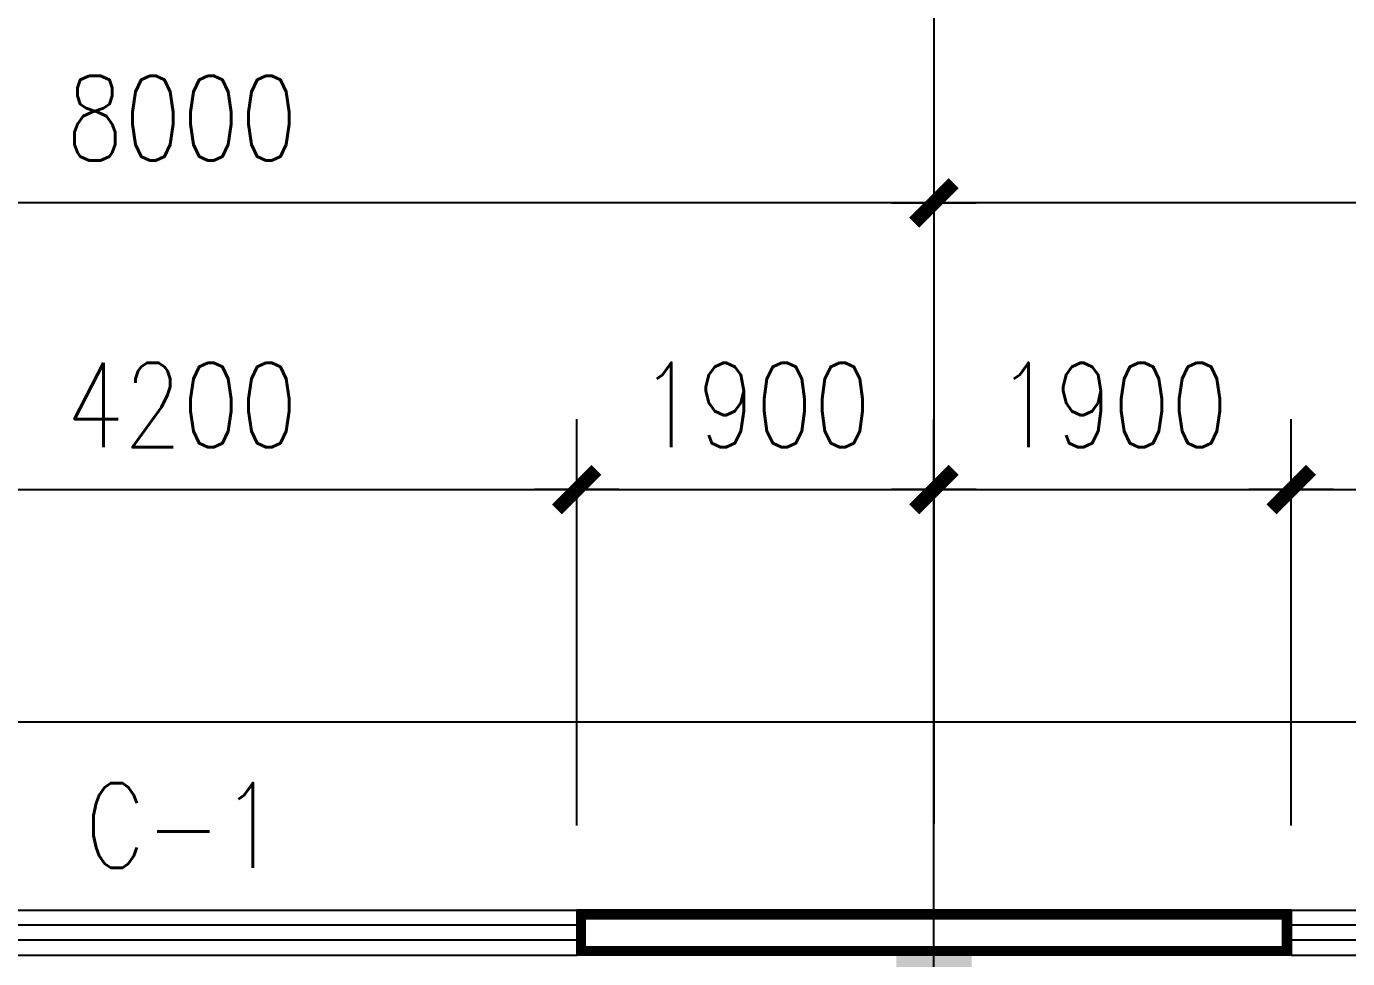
# Model space of a CAD drawing. Header units: millimetres. Extents: x 2509 to 128734, y 2492 to 91667.
# Drawn here: x 55393 to 62420, y 75873 to 80828 of the extents above; entities that cross this region are included whole.
import ezdxf
from ezdxf.enums import TextEntityAlignment as Align

# ---------------------------------------------------------------- set-up
doc = ezdxf.new("R2010")
doc.units = ezdxf.units.MM
doc.linetypes.add('CENTER', pattern=[50.8, 31.75, -6.35, 6.35, -6.35])
doc.linetypes.add('DOTE', pattern=[2.42, 2, -0.2, 0.02, -0.2])
for name, color, linetype in [('AXIS', 3, 'Continuous'), ('AXIS_TEXT', 7, 'Continuous'), ('COLUMN', 7, 'Continuous'), ('DOTE', 1, 'DOTE'), ('GROUND', 2, 'Continuous'), ('PUB_DIM', 3, 'Continuous'), ('PUB_WALL', 255, 'Continuous'), ('WALL', 4, 'Continuous'), ('WINDOW', 41, 'Continuous'), ('WINDOW_TEXT', 7, 'Continuous')]:
    doc.layers.add(name, color=color, linetype=linetype)
doc.styles.add('_SIMPLEX', font='SIMPLEX.shx', dxfattribs={"width": 0.8})
doc.styles.add('COMPLEX', font='COMPLEX')
doc.styles.add('DIM_FONT', font='SIMPLEX.shx', dxfattribs={"width": 0.8})
doc.styles.add('SIMPLEX', font='SIMPLEX.SHX')
doc.dimstyles.new('AXIS150', dxfattribs={"dimscale": 1.5, "dimtxt": 300, "dimasz": 1, "dimexe": 250, "dimexo": 300, "dimgap": 150, "dimtad": 1, "dimdec": 0, "dimzin": 0, "dimdsep": 46, "dimtxsty": 'DIM_FONT', "dimblk": '_DIMX', "dimcen": 2.5, "dimse1": 1, "dimse2": 1, "dimclrt": 7, "dimadec": 0, "dimazin": 0, "dimtfac": 1, "dimtdec": 0, "dimtix": 1, "dimtmove": 2, "dimatfit": 3, "dimldrblk": '_DIMX', "dimfxl": 1, "dimtolj": 1, "dimtzin": 0, "dimarcsym": 0})
doc.dimstyles.new('DIMN150', dxfattribs={"dimscale": 1.5, "dimtxt": 300, "dimasz": 1, "dimexe": 250, "dimexo": 300, "dimgap": 150, "dimtad": 1, "dimdec": 0, "dimzin": 0, "dimdsep": 46, "dimtxsty": 'DIM_FONT', "dimblk": '_DIMX', "dimcen": 2.5, "dimclrt": 7, "dimadec": 0, "dimazin": 0, "dimtfac": 1, "dimtdec": 0, "dimtix": 1, "dimtmove": 2, "dimatfit": 3, "dimldrblk": '_DIMX', "dimfxl": 1, "dimtolj": 1, "dimtzin": 0, "dimarcsym": 0})

# ---------------------------------------------------------------- blocks, each defined once
blk = doc.blocks.new('_DIMX')
blk.add_line((-150, 0), (150, 0))
at = {"const_width": 50}
blk.add_lwpolyline([(-70, -70), (70, 70)], dxfattribs=at)
blk = doc.blocks.new('*D106')
at = {"layer": 'AXIS', "color": 0, "lineweight": -2, "transparency": 16777216}
blk.add_line((77447.2, -252572.4), (69450.2, -252572.4), dxfattribs=at)
at = {"layer": 'DEFPOINTS', "color": 0, "transparency": 16777216}
for p in [(69448.7, -252572.4), (69448.7, -255872.4), (77448.7, -255872.4)]:
    blk.add_point(p, dxfattribs=at)
at = {"layer": 'AXIS', "color": 0, "lineweight": -2, "transparency": 16777216, "xscale": 1.5, "yscale": 1.5, "zscale": 1.5, "rotation": 180}
blk.add_blockref('_DIMX', (69448.7, -252572.4), dxfattribs=at)
at = {"layer": 'AXIS', "color": 0, "lineweight": -2, "transparency": 16777216, "xscale": 1.5, "yscale": 1.5, "zscale": 1.5}
blk.add_blockref('_DIMX', (77448.7, -252572.4), dxfattribs=at)
at = {"layer": 'AXIS', "color": 7, "transparency": 16777216, "insert": (73448.7, -252122.4), "char_height": 450, "attachment_point": 5, "style": 'DIM_FONT'}
blk.add_mtext('\\A1;8000', dxfattribs=at)
blk = doc.blocks.new('_WBLK')
for p, q in [((-0.5, 0.5), (0.5, 0.5)), ((0.5, 0.1667), (-0.5, 0.1667)), ((0.5, -0.1667), (-0.5, -0.1667)), ((-0.5, -0.5), (0.5, -0.5))]:
    blk.add_line(p, q)
at = {"layer": 'WINDOW_TEXT', "style": 'SIMPLEX', "flags": 9}
blk.add_attdef('A', text='', height=1, dxfattribs=at).set_placement((0, 1.5), align=Align.MIDDLE)
blk = doc.blocks.new('*D104')
at = {"layer": 'AXIS', "color": 0, "lineweight": -2, "transparency": 16777216}
blk.add_line((69447.2, -252572.4), (61450.2, -252572.4), dxfattribs=at)
at = {"layer": 'DEFPOINTS', "color": 0, "transparency": 16777216}
for p in [(61448.7, -252572.4), (61448.7, -255872.4), (69448.7, -255872.4)]:
    blk.add_point(p, dxfattribs=at)
at = {"layer": 'AXIS', "color": 0, "lineweight": -2, "transparency": 16777216, "xscale": 1.5, "yscale": 1.5, "zscale": 1.5, "rotation": 180}
blk.add_blockref('_DIMX', (61448.7, -252572.4), dxfattribs=at)
at = {"layer": 'AXIS', "color": 0, "lineweight": -2, "transparency": 16777216, "xscale": 1.5, "yscale": 1.5, "zscale": 1.5}
blk.add_blockref('_DIMX', (69448.7, -252572.4), dxfattribs=at)
at = {"layer": 'AXIS', "color": 7, "transparency": 16777216, "insert": (65448.7, -252122.4), "char_height": 450, "attachment_point": 5, "style": 'DIM_FONT'}
blk.add_mtext('\\A1;8000', dxfattribs=at)
blk = doc.blocks.new('*D103')
at = {"layer": 'DEFPOINTS', "color": 0, "transparency": 16777216}
for p in [(67548.6, -254097.3), (63348.6, -256332.4), (67548.6, -256332.4)]:
    blk.add_point(p, dxfattribs=at)
at = {"layer": 'PUB_DIM', "color": 0, "lineweight": -2, "transparency": 16777216}
for p, q in [((63348.6, -255882.4), (63348.6, -253722.3)), ((67548.6, -255882.4), (67548.6, -253722.3)), ((63350.1, -254097.3), (67547.1, -254097.3))]:
    blk.add_line(p, q, dxfattribs=at)
at = {"layer": 'PUB_DIM', "color": 0, "lineweight": -2, "transparency": 16777216, "xscale": 1.5, "yscale": 1.5, "zscale": 1.5, "rotation": 180}
blk.add_blockref('_DIMX', (63348.6, -254097.3), dxfattribs=at)
at = {"layer": 'PUB_DIM', "color": 0, "lineweight": -2, "transparency": 16777216, "xscale": 1.5, "yscale": 1.5, "zscale": 1.5}
blk.add_blockref('_DIMX', (67548.6, -254097.3), dxfattribs=at)
at = {"layer": 'PUB_DIM', "color": 7, "transparency": 16777216, "insert": (65448.6, -253647.3), "char_height": 450, "attachment_point": 5, "style": 'DIM_FONT'}
blk.add_mtext('\\A1;4200', dxfattribs=at)
blk = doc.blocks.new('*D100')
at = {"layer": 'DEFPOINTS', "color": 0, "transparency": 16777216}
for p in [(69448.6, -254097.3), (67548.6, -256332.4), (69448.6, -256332.4)]:
    blk.add_point(p, dxfattribs=at)
at = {"layer": 'PUB_DIM', "color": 0, "lineweight": -2, "transparency": 16777216}
for p, q in [((67548.6, -255882.4), (67548.6, -253722.3)), ((69448.6, -255882.4), (69448.6, -253722.3)), ((67550.1, -254097.3), (69447.1, -254097.3))]:
    blk.add_line(p, q, dxfattribs=at)
at = {"layer": 'PUB_DIM', "color": 0, "lineweight": -2, "transparency": 16777216, "xscale": 1.5, "yscale": 1.5, "zscale": 1.5, "rotation": 180}
blk.add_blockref('_DIMX', (67548.6, -254097.3), dxfattribs=at)
at = {"layer": 'PUB_DIM', "color": 0, "lineweight": -2, "transparency": 16777216, "xscale": 1.5, "yscale": 1.5, "zscale": 1.5}
blk.add_blockref('_DIMX', (69448.6, -254097.3), dxfattribs=at)
at = {"layer": 'PUB_DIM', "color": 7, "transparency": 16777216, "insert": (68498.6, -253647.3), "char_height": 450, "attachment_point": 5, "style": 'DIM_FONT'}
blk.add_mtext('\\A1;1900', dxfattribs=at)
blk = doc.blocks.new('*D99')
at = {"layer": 'DEFPOINTS', "color": 0, "transparency": 16777216}
for p in [(71348.6, -254097.3), (69448.6, -256332.4), (71348.6, -256332.4)]:
    blk.add_point(p, dxfattribs=at)
at = {"layer": 'PUB_DIM', "color": 0, "lineweight": -2, "transparency": 16777216}
for p, q in [((69448.6, -255882.4), (69448.6, -253722.3)), ((71348.6, -255882.4), (71348.6, -253722.3)), ((69450.1, -254097.3), (71347.1, -254097.3))]:
    blk.add_line(p, q, dxfattribs=at)
at = {"layer": 'PUB_DIM', "color": 0, "lineweight": -2, "transparency": 16777216, "xscale": 1.5, "yscale": 1.5, "zscale": 1.5, "rotation": 180}
blk.add_blockref('_DIMX', (69448.6, -254097.3), dxfattribs=at)
at = {"layer": 'PUB_DIM', "color": 0, "lineweight": -2, "transparency": 16777216, "xscale": 1.5, "yscale": 1.5, "zscale": 1.5}
blk.add_blockref('_DIMX', (71348.6, -254097.3), dxfattribs=at)
at = {"layer": 'PUB_DIM', "color": 7, "transparency": 16777216, "insert": (70398.6, -253647.3), "char_height": 450, "attachment_point": 5, "style": 'DIM_FONT'}
blk.add_mtext('\\A1;1900', dxfattribs=at)
blk = doc.blocks.new('*D98')
at = {"layer": 'DEFPOINTS', "color": 0, "transparency": 16777216}
for p in [(75548.6, -254097.3), (71348.6, -256332.4), (75548.6, -256332.4)]:
    blk.add_point(p, dxfattribs=at)
at = {"layer": 'PUB_DIM', "color": 0, "lineweight": -2, "transparency": 16777216}
for p, q in [((71348.6, -255882.4), (71348.6, -253722.3)), ((75548.6, -255882.4), (75548.6, -253722.3)), ((71350.1, -254097.3), (75547.1, -254097.3))]:
    blk.add_line(p, q, dxfattribs=at)
at = {"layer": 'PUB_DIM', "color": 0, "lineweight": -2, "transparency": 16777216, "xscale": 1.5, "yscale": 1.5, "zscale": 1.5, "rotation": 180}
blk.add_blockref('_DIMX', (71348.6, -254097.3), dxfattribs=at)
at = {"layer": 'PUB_DIM', "color": 0, "lineweight": -2, "transparency": 16777216, "xscale": 1.5, "yscale": 1.5, "zscale": 1.5}
blk.add_blockref('_DIMX', (75548.6, -254097.3), dxfattribs=at)
at = {"layer": 'PUB_DIM', "color": 7, "transparency": 16777216, "insert": (73448.6, -253647.3), "char_height": 450, "attachment_point": 5, "style": 'DIM_FONT'}
blk.add_mtext('\\A1;4200', dxfattribs=at)
blk = doc.blocks.new('12号建筑底图')
at = {"layer": 'COLUMN'}
h = blk.add_hatch(color=256, dxfattribs=at)
h.paths.add_polyline_path([(69448.7, -256572.4), (69248.7, -256572.4), (69248.7, -256720.8), (69373.7, -256720.8), (69373.7, -256872.4), (69448.7, -256872.4)])
h.paths.add_polyline_path([(69648.7, -256572.4), (69448.7, -256572.4), (69448.7, -256872.4), (69523.7, -256872.4), (69523.7, -256722.4), (69648.7, -256722.4)])
h.paths.add_polyline_path([(69523.7, -256872.4), (69448.7, -256872.4), (69448.7, -257172.4), (69648.7, -257172.4), (69648.7, -257022.4), (69523.7, -257022.4)])
h.paths.add_polyline_path([(69448.7, -256872.4), (69373.7, -256872.4), (69373.7, -257022.4), (69248.7, -257022.4), (69248.7, -257172.4), (69448.7, -257172.4)])
at = {"layer": 'DOTE'}
blk.add_line((69448.7, -305572.4), (69448.7, -255872.4), dxfattribs=at)
at = {"layer": 'GROUND'}
blk.add_line((60048.7, -255332.4), (86848.7, -255332.4), dxfattribs=at)
at = {"layer": 'PUB_DIM'}
blk.add_line((69448.7, -249872.4), (69448.7, -255872.4), dxfattribs=at)
at = {"layer": 'PUB_WALL'}
blk.add_lwpolyline([(71323.7, -256547.4, 50, 50, 0), (71323.7, -256357.4, 50, 50, 0), (67573.7, -256357.4, 50, 50, 0), (67573.7, -256547.4, 50, 50, 0)], format="xyseb", close=True, dxfattribs=at)
at = {"layer": 'WALL'}
for p, q in [((67548.7, -256332.4), (67548.7, -256572.4)), ((71348.7, -256332.4), (67548.7, -256332.4)), ((71348.7, -256332.4), (71348.7, -256572.4)), ((71348.7, -256572.4), (67548.7, -256572.4))]:
    blk.add_line(p, q, dxfattribs=at)
at = {"layer": 'WINDOW'}
ref = blk.add_blockref('_WBLK', (65448.7, -256452.4), dxfattribs=dict(at, xscale=4200, yscale=240.0000000000291, zscale=4200))
ref.add_attrib('A', 'C-1', dxfattribs={"layer": 'WINDOW_TEXT', "height": 450, "style": '_SIMPLEX', "width": 0.8, "flags": 8}).set_placement((65448.7, -255882.4), align=Align.MIDDLE)
ref = blk.add_blockref('_WBLK', (73448.7, -256452.4), dxfattribs=dict(at, xscale=4200, yscale=240.0000000000291, zscale=4200))
ref.add_attrib('A', 'C-1', dxfattribs={"layer": 'WINDOW_TEXT', "height": 450, "style": '_SIMPLEX', "width": 0.8, "flags": 8}).set_placement((73448.7, -255882.4), align=Align.MIDDLE)
at = {"layer": 'AXIS_TEXT', "style": 'COMPLEX', "width": 0.736842}
blk.add_attdef('N', text='', height=900, dxfattribs=at).set_placement((122812.3, -249273.3), (123412.3, -249273.3), align=Align.FIT)
at = {"layer": 'AXIS'}
for base, p1, p2, picture, middle in [((61448.7, -252572.4), (69448.7, -255872.4), (61448.7, -255872.4), '*D104', (65448.7, -252122.4)), ((69448.7, -252572.4), (77448.7, -255872.4), (69448.7, -255872.4), '*D106', (73448.7, -252122.4))]:
    dim = blk.add_linear_dim(base=base, p1=p1, p2=p2, dimstyle='AXIS150', dxfattribs=at)
    dim.commit()
    dim.dimension.update_dxf_attribs({"geometry": picture, "text_midpoint": middle})
at = {"layer": 'PUB_DIM'}
for p1, p2, picture, middle in [((63348.6, -256332.4), (67548.6, -256332.4), '*D103', (65448.6, -253647.3)), ((67548.6, -256332.4), (69448.6, -256332.4), '*D100', (68498.6, -253647.3)), ((69448.6, -256332.4), (71348.6, -256332.4), '*D99', (70398.6, -253647.3)), ((71348.6, -256332.4), (75548.6, -256332.4), '*D98', (73448.6, -253647.3))]:
    dim = blk.add_aligned_dim(p1=p1, p2=p2, distance=2235.1, dimstyle='DIMN150', dxfattribs=at)
    dim.commit()
    dim.dimension.update_dxf_attribs({"geometry": picture, "text_midpoint": middle})

msp = doc.modelspace()

# ---------------------------------------------------------------- block references
at = {"linetype": 'CENTER'}
msp.add_blockref('12号建筑底图', (-9229.066, 332462.656), dxfattribs=at)

doc.saveas('drawing.dxf')
